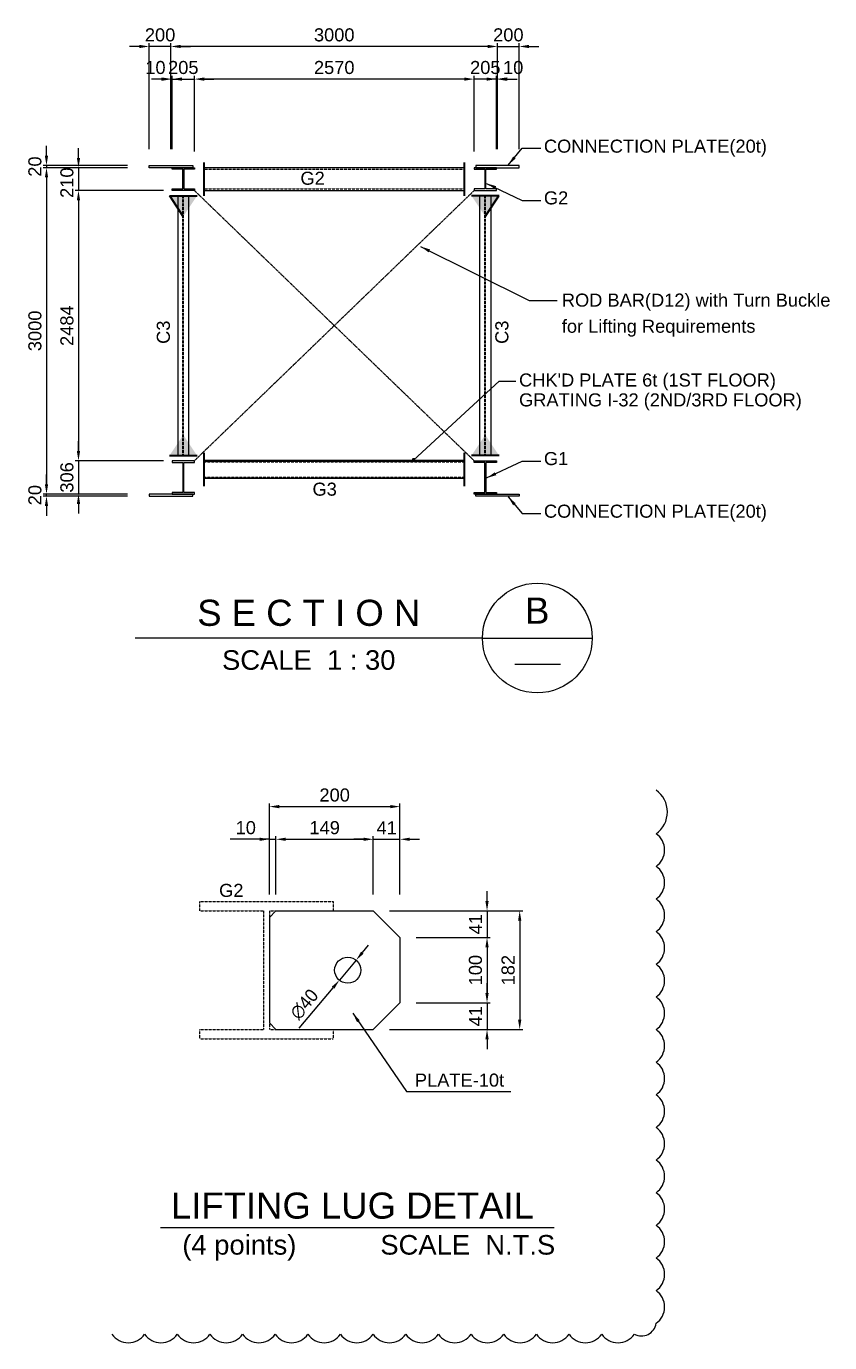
# Model space of a CAD drawing. Header units: millimetres. Extents: x 415966 to 487306, y -108951 to -17325.
# Drawn here: x 433984 to 441365, y -63461 to -51362 of the extents above; entities that cross this region are included whole.
import ezdxf
from ezdxf.enums import TextEntityAlignment as Align

# ---------------------------------------------------------------- set-up
doc = ezdxf.new("R2010")
doc.units = ezdxf.units.MM
doc.header["$LTSCALE"] = 2
doc.linetypes.add('CENTER2', pattern=[28.575, 19.05, -3.175, 3.175, -3.175])
doc.linetypes.add('HIDDEN', pattern=[0.375, 0.25, -0.125])
doc.layers.get('Defpoints').update_dxf_attribs({"color": 250})
for name, color, linetype in [('#20_GR', 3, 'Continuous'), ('C_BEAM-02', 1, 'Continuous'), ('C_DIM', 7, 'Continuous'), ('C_GIRDER', 2, 'Continuous'), ('C_REV', 4, 'Continuous'), ('C_TEXT_01', 2, 'Continuous'), ('finish', 1, 'Continuous'), ('TITLE', 7, 'Continuous')]:
    doc.layers.add(name, color=color, linetype=linetype)
doc.layers.add('C_STEEL', color=2, linetype='Continuous', lineweight=30)
doc.styles.add('Arial', font='arial.ttf')
doc.dimstyles.new('일반도면_0020', dxfattribs={"dimtxt": 80, "dimasz": 60, "dimexe": 20, "dimexo": 100, "dimgap": 30, "dimtad": 1, "dimdec": 0, "dimzin": 0, "dimdsep": 46, "dimtxsty": 'Arial', "dimcen": -100, "dimclrd": 7, "dimclre": 7, "dimclrt": 2, "dimadec": 8, "dimazin": 0, "dimtfac": 1, "dimtdec": 0, "dimtix": 1, "dimtmove": 2, "dimatfit": 3, "dimfxl": 1, "dimtolj": 1, "dimtzin": 0, "dimarcsym": 0})
doc.dimstyles.new('일반도면_0030', dxfattribs={"dimtxt": 120, "dimasz": 90, "dimexe": 30, "dimexo": 150, "dimgap": 45, "dimtad": 1, "dimdec": 0, "dimzin": 0, "dimdsep": 46, "dimtxsty": 'Arial', "dimcen": -150, "dimclrd": 7, "dimclre": 7, "dimclrt": 2, "dimadec": 8, "dimazin": 0, "dimtfac": 1, "dimtdec": 0, "dimtix": 1, "dimtmove": 2, "dimatfit": 3, "dimfxl": 1, "dimtolj": 1, "dimtzin": 0, "dimarcsym": 0})

# ---------------------------------------------------------------- blocks, each defined once
blk = doc.blocks.new('*D156')
at = {"layer": 'C_DIM', "color": 7, "lineweight": -2, "transparency": 16777216}
for p, q in [((434913, -52661), (434139, -52661)), ((434169, -52751), (434169, -55571)), ((434913, -55661), (434139, -55661))]:
    blk.add_line(p, q, dxfattribs=at)
at = {"layer": 'C_DIM', "color": 7, "transparency": 16777216}
for points in [[(434154, -52751), (434184, -52751), (434169, -52661)], [(434154, -55571), (434184, -55571), (434169, -55661)]]:
    blk.add_solid(points, dxfattribs=at)
at = {"layer": 'Defpoints', "color": 0, "transparency": 16777216}
for p in [(435063, -52661), (434169, -55661), (435063, -55661)]:
    blk.add_point(p, dxfattribs=at)
at = {"layer": 'C_DIM', "color": 2, "transparency": 16777216, "insert": (434063, -54161), "char_height": 120, "attachment_point": 5, "rotation": 90, "style": 'Arial'}
blk.add_mtext('\\A1;3000', dxfattribs=at)
blk = doc.blocks.new('*D157')
at = {"layer": 'C_DIM', "color": 7, "lineweight": -2, "transparency": 16777216}
for p, q in [((434169, -52551), (434169, -52461)), ((434913, -52641), (434139, -52641)), ((434913, -52661), (434139, -52661)), ((434169, -52641), (434169, -52661)), ((434169, -52751), (434169, -52841))]:
    blk.add_line(p, q, dxfattribs=at)
at = {"layer": 'C_DIM', "color": 7, "transparency": 16777216}
for points in [[(434154, -52551), (434184, -52551), (434169, -52641)], [(434154, -52751), (434184, -52751), (434169, -52661)]]:
    blk.add_solid(points, dxfattribs=at)
at = {"layer": 'Defpoints', "color": 0, "transparency": 16777216}
for p in [(434169, -52661), (435063, -52641), (435063, -52661)]:
    blk.add_point(p, dxfattribs=at)
at = {"layer": 'C_DIM', "color": 2, "transparency": 16777216, "insert": (434063, -52651), "char_height": 120, "attachment_point": 5, "rotation": 90, "style": 'Arial'}
blk.add_mtext('\\A1;20', dxfattribs=at)
blk = doc.blocks.new('*D158')
at = {"layer": 'C_DIM', "color": 7, "lineweight": -2, "transparency": 16777216}
for p, q in [((434169, -55571), (434169, -55481)), ((434913, -55661), (434139, -55661)), ((434913, -55681), (434139, -55681)), ((434169, -55681), (434169, -55661)), ((434169, -55771), (434169, -55861))]:
    blk.add_line(p, q, dxfattribs=at)
at = {"layer": 'C_DIM', "color": 7, "transparency": 16777216}
for points in [[(434154, -55571), (434184, -55571), (434169, -55661)], [(434154, -55771), (434184, -55771), (434169, -55681)]]:
    blk.add_solid(points, dxfattribs=at)
at = {"layer": 'Defpoints', "color": 0, "transparency": 16777216}
for p in [(434169, -55661), (435063, -55661), (435063, -55681)]:
    blk.add_point(p, dxfattribs=at)
at = {"layer": 'C_DIM', "color": 2, "transparency": 16777216, "insert": (434063, -55671), "char_height": 120, "attachment_point": 5, "rotation": 90, "style": 'Arial'}
blk.add_mtext('\\A1;20', dxfattribs=at)
blk = doc.blocks.new('*D159')
at = {"layer": 'C_DIM', "color": 7, "lineweight": -2, "transparency": 16777216}
for p, q in [((434463, -52571), (434463, -52481)), ((434913, -52661), (434433, -52661)), ((434463, -52661), (434463, -52871)), ((435244, -52871), (434433, -52871)), ((434463, -52961), (434463, -53051))]:
    blk.add_line(p, q, dxfattribs=at)
at = {"layer": 'C_DIM', "color": 7, "transparency": 16777216}
for points in [[(434448, -52571), (434478, -52571), (434463, -52661)], [(434448, -52961), (434478, -52961), (434463, -52871)]]:
    blk.add_solid(points, dxfattribs=at)
at = {"layer": 'Defpoints', "color": 0, "transparency": 16777216}
for p in [(435063, -52661), (434463, -52871), (435394, -52871)]:
    blk.add_point(p, dxfattribs=at)
at = {"layer": 'C_DIM', "color": 2, "transparency": 16777216, "insert": (434357, -52799), "char_height": 120, "attachment_point": 5, "rotation": 90, "style": 'Arial'}
blk.add_mtext('\\A1;210', dxfattribs=at)
blk = doc.blocks.new('*D160')
at = {"layer": 'C_DIM', "color": 7, "lineweight": -2, "transparency": 16777216}
for p, q in [((435244, -52871), (434433, -52871)), ((434463, -52961), (434463, -55265)), ((435244, -55355), (434433, -55355))]:
    blk.add_line(p, q, dxfattribs=at)
at = {"layer": 'C_DIM', "color": 7, "transparency": 16777216}
for points in [[(434448, -52961), (434478, -52961), (434463, -52871)], [(434448, -55265), (434478, -55265), (434463, -55355)]]:
    blk.add_solid(points, dxfattribs=at)
at = {"layer": 'Defpoints', "color": 0, "transparency": 16777216}
for p in [(435394, -52871), (434463, -55355), (435394, -55355)]:
    blk.add_point(p, dxfattribs=at)
at = {"layer": 'C_DIM', "color": 2, "transparency": 16777216, "insert": (434357, -54113), "char_height": 120, "attachment_point": 5, "rotation": 90, "style": 'Arial'}
blk.add_mtext('\\A1;2484', dxfattribs=at)
blk = doc.blocks.new('*D161')
at = {"layer": 'C_DIM', "color": 7, "lineweight": -2, "transparency": 16777216}
for p, q in [((434463, -55265), (434463, -55175)), ((435244, -55355), (434433, -55355)), ((434463, -55355), (434463, -55661)), ((434913, -55661), (434433, -55661)), ((434463, -55751), (434463, -55841))]:
    blk.add_line(p, q, dxfattribs=at)
at = {"layer": 'C_DIM', "color": 7, "transparency": 16777216}
for points in [[(434448, -55265), (434478, -55265), (434463, -55355)], [(434448, -55751), (434478, -55751), (434463, -55661)]]:
    blk.add_solid(points, dxfattribs=at)
at = {"layer": 'Defpoints', "color": 0, "transparency": 16777216}
for p in [(435394, -55355), (434463, -55661), (435063, -55661)]:
    blk.add_point(p, dxfattribs=at)
at = {"layer": 'C_DIM', "color": 2, "transparency": 16777216, "insert": (434357, -55508), "char_height": 120, "attachment_point": 5, "rotation": 90, "style": 'Arial'}
blk.add_mtext('\\A1;306', dxfattribs=at)
blk = doc.blocks.new('*D162')
at = {"layer": 'C_DIM', "color": 7, "lineweight": -2, "transparency": 16777216}
for p, q in [((435313, -52491), (435313, -51517)), ((438313, -52491), (438313, -51517)), ((438223, -51547), (435403, -51547))]:
    blk.add_line(p, q, dxfattribs=at)
at = {"layer": 'C_DIM', "color": 7, "transparency": 16777216}
for points in [[(435403, -51532), (435403, -51562), (435313, -51547)], [(438223, -51532), (438223, -51562), (438313, -51547)]]:
    blk.add_solid(points, dxfattribs=at)
at = {"layer": 'Defpoints', "color": 0, "transparency": 16777216}
for p in [(435313, -51547), (435313, -52641), (438313, -52641)]:
    blk.add_point(p, dxfattribs=at)
at = {"layer": 'C_DIM', "color": 2, "transparency": 16777216, "insert": (436813, -51441), "char_height": 120, "attachment_point": 5, "style": 'Arial'}
blk.add_mtext('\\A1;3000', dxfattribs=at)
blk = doc.blocks.new('*D163')
at = {"layer": 'C_DIM', "color": 7, "lineweight": -2, "transparency": 16777216}
for p, q in [((435113, -52491), (435113, -51517)), ((435313, -52491), (435313, -51517)), ((435023, -51547), (434933, -51547)), ((435313, -51547), (435113, -51547)), ((435403, -51547), (435493, -51547))]:
    blk.add_line(p, q, dxfattribs=at)
at = {"layer": 'C_DIM', "color": 7, "transparency": 16777216}
for points in [[(435023, -51532), (435023, -51562), (435113, -51547)], [(435403, -51532), (435403, -51562), (435313, -51547)]]:
    blk.add_solid(points, dxfattribs=at)
at = {"layer": 'Defpoints', "color": 0, "transparency": 16777216}
for p in [(435113, -51547), (435113, -52641), (435313, -52641)]:
    blk.add_point(p, dxfattribs=at)
at = {"layer": 'C_DIM', "color": 2, "transparency": 16777216, "insert": (435213, -51441), "char_height": 120, "attachment_point": 5, "style": 'Arial'}
blk.add_mtext('\\A1;200', dxfattribs=at)
blk = doc.blocks.new('*D164')
at = {"layer": 'C_DIM', "color": 7, "lineweight": -2, "transparency": 16777216}
for p, q in [((438313, -52491), (438313, -51517)), ((438513, -52491), (438513, -51517)), ((438223, -51547), (438133, -51547)), ((438313, -51547), (438513, -51547)), ((438603, -51547), (438693, -51547))]:
    blk.add_line(p, q, dxfattribs=at)
at = {"layer": 'C_DIM', "color": 7, "transparency": 16777216}
for points in [[(438223, -51532), (438223, -51562), (438313, -51547)], [(438603, -51532), (438603, -51562), (438513, -51547)]]:
    blk.add_solid(points, dxfattribs=at)
at = {"layer": 'Defpoints', "color": 0, "transparency": 16777216}
for p in [(438513, -51547), (438313, -52641), (438513, -52641)]:
    blk.add_point(p, dxfattribs=at)
at = {"layer": 'C_DIM', "color": 2, "transparency": 16777216, "insert": (438413, -51441), "char_height": 120, "attachment_point": 5, "style": 'Arial'}
blk.add_mtext('\\A1;200', dxfattribs=at)
blk = doc.blocks.new('*D165')
at = {"layer": 'C_DIM', "color": 7, "lineweight": -2, "transparency": 16777216}
for p, q in [((435223, -51847), (435133, -51847)), ((435313, -52491), (435313, -51817)), ((435313, -51847), (435323, -51847)), ((435323, -52491), (435323, -51817)), ((435413, -51847), (435503, -51847))]:
    blk.add_line(p, q, dxfattribs=at)
at = {"layer": 'C_DIM', "color": 7, "transparency": 16777216}
for points in [[(435223, -51832), (435223, -51862), (435313, -51847)], [(435413, -51832), (435413, -51862), (435323, -51847)]]:
    blk.add_solid(points, dxfattribs=at)
at = {"layer": 'Defpoints', "color": 0, "transparency": 16777216}
for p in [(435323, -51847), (435313, -52641), (435323, -52641)]:
    blk.add_point(p, dxfattribs=at)
at = {"layer": 'C_DIM', "color": 2, "transparency": 16777216, "insert": (435170, -51741), "char_height": 120, "attachment_point": 5, "style": 'Arial'}
blk.add_mtext('\\A1;10', dxfattribs=at)
blk = doc.blocks.new('*D166')
at = {"layer": 'C_DIM', "color": 7, "lineweight": -2, "transparency": 16777216}
for p, q in [((435233, -51847), (435143, -51847)), ((435323, -52491), (435323, -51817)), ((435323, -51847), (435528, -51847)), ((435528, -52511), (435528, -51817)), ((435618, -51847), (435708, -51847))]:
    blk.add_line(p, q, dxfattribs=at)
at = {"layer": 'C_DIM', "color": 7, "transparency": 16777216}
for points in [[(435233, -51832), (435233, -51862), (435323, -51847)], [(435618, -51832), (435618, -51862), (435528, -51847)]]:
    blk.add_solid(points, dxfattribs=at)
at = {"layer": 'Defpoints', "color": 0, "transparency": 16777216}
for p in [(435528, -51847), (435323, -52641), (435528, -52661)]:
    blk.add_point(p, dxfattribs=at)
at = {"layer": 'C_DIM', "color": 2, "transparency": 16777216, "insert": (435426, -51741), "char_height": 120, "attachment_point": 5, "style": 'Arial'}
blk.add_mtext('\\A1;205', dxfattribs=at)
blk = doc.blocks.new('*D167')
at = {"layer": 'C_DIM', "color": 7, "lineweight": -2, "transparency": 16777216}
for p, q in [((438213, -51847), (438123, -51847)), ((438303, -52491), (438303, -51817)), ((438313, -51847), (438303, -51847)), ((438313, -52491), (438313, -51817)), ((438403, -51847), (438493, -51847))]:
    blk.add_line(p, q, dxfattribs=at)
at = {"layer": 'C_DIM', "color": 7, "transparency": 16777216}
for points in [[(438213, -51832), (438213, -51862), (438303, -51847)], [(438403, -51832), (438403, -51862), (438313, -51847)]]:
    blk.add_solid(points, dxfattribs=at)
at = {"layer": 'Defpoints', "color": 0, "transparency": 16777216}
for p in [(438303, -51847), (438303, -52641), (438313, -52641)]:
    blk.add_point(p, dxfattribs=at)
at = {"layer": 'C_DIM', "color": 2, "transparency": 16777216, "insert": (438457, -51741), "char_height": 120, "attachment_point": 5, "style": 'Arial'}
blk.add_mtext('\\A1;10', dxfattribs=at)
blk = doc.blocks.new('*D168')
at = {"layer": 'C_DIM', "color": 7, "lineweight": -2, "transparency": 16777216}
for p, q in [((438008, -51847), (437918, -51847)), ((438098, -52511), (438098, -51817)), ((438303, -51847), (438098, -51847)), ((438303, -52491), (438303, -51817)), ((438393, -51847), (438483, -51847))]:
    blk.add_line(p, q, dxfattribs=at)
at = {"layer": 'C_DIM', "color": 7, "transparency": 16777216}
for points in [[(438008, -51832), (438008, -51862), (438098, -51847)], [(438393, -51832), (438393, -51862), (438303, -51847)]]:
    blk.add_solid(points, dxfattribs=at)
at = {"layer": 'Defpoints', "color": 0, "transparency": 16777216}
for p in [(438098, -51847), (438098, -52661), (438303, -52641)]:
    blk.add_point(p, dxfattribs=at)
at = {"layer": 'C_DIM', "color": 2, "transparency": 16777216, "insert": (438201, -51741), "char_height": 120, "attachment_point": 5, "style": 'Arial'}
blk.add_mtext('\\A1;205', dxfattribs=at)
blk = doc.blocks.new('*D169')
at = {"layer": 'C_DIM', "color": 7, "lineweight": -2, "transparency": 16777216}
for p, q in [((435528, -52511), (435528, -51817)), ((438008, -51847), (435618, -51847)), ((438098, -52511), (438098, -51817))]:
    blk.add_line(p, q, dxfattribs=at)
at = {"layer": 'C_DIM', "color": 7, "transparency": 16777216}
for points in [[(435618, -51832), (435618, -51862), (435528, -51847)], [(438008, -51832), (438008, -51862), (438098, -51847)]]:
    blk.add_solid(points, dxfattribs=at)
at = {"layer": 'Defpoints', "color": 0, "transparency": 16777216}
for p in [(435528, -51847), (435528, -52661), (438098, -52661)]:
    blk.add_point(p, dxfattribs=at)
at = {"layer": 'C_DIM', "color": 2, "transparency": 16777216, "insert": (436813, -51741), "char_height": 120, "attachment_point": 5, "style": 'Arial'}
blk.add_mtext('\\A1;2570', dxfattribs=at)
blk = doc.blocks.new('A$C00836406')
at = {"layer": 'C_GIRDER'}
for p, q in [((-130, 90.8), (-140, 80.8)), ((-140, 80.8), (-140, -80.8)), ((-130, 90.8), (19.2, 90.8)), ((19.2, 90.8), (60, 50)), ((60, 50), (60, -50)), ((19.2, -90.8), (60, -50)), ((-130, -90.8), (-140, -80.8)), ((-130, -90.8), (19.2, -90.8))]:
    blk.add_line(p, q, dxfattribs=at)
blk.add_circle((-20, 0), 20, dxfattribs=at)
blk = doc.blocks.new('*D184')
at = {"layer": 'C_DIM', "color": 7, "lineweight": -2, "transparency": 16777216}
for p, q in [((436127, -58834), (436037, -58834)), ((436217, -59342), (436217, -58804)), ((436217, -58834), (436277, -58834)), ((436277, -59342), (436277, -58804)), ((436367, -58834), (436457, -58834))]:
    blk.add_line(p, q, dxfattribs=at)
at = {"layer": 'C_DIM', "color": 7, "transparency": 16777216}
for points in [[(436127, -58819), (436127, -58849), (436217, -58834)], [(436367, -58819), (436367, -58849), (436277, -58834)]]:
    blk.add_solid(points, dxfattribs=at)
at = {"layer": 'Defpoints', "color": 0, "transparency": 16777216}
for p in [(436277, -58834), (436217, -59492), (436277, -59492)]:
    blk.add_point(p, dxfattribs=at)
at = {"layer": 'C_DIM', "color": 2, "transparency": 16777216, "insert": (436000, -58728), "char_height": 120, "attachment_point": 5, "style": 'Arial'}
blk.add_mtext('\\A1;10', dxfattribs=at)
blk = doc.blocks.new('*D185')
at = {"layer": 'C_DIM', "color": 7, "lineweight": -2, "transparency": 16777216}
for p, q in [((436277, -59342), (436277, -58804)), ((436367, -58834), (437082, -58834)), ((437172, -59342), (437172, -58804))]:
    blk.add_line(p, q, dxfattribs=at)
at = {"layer": 'C_DIM', "color": 7, "transparency": 16777216}
for points in [[(436367, -58819), (436367, -58849), (436277, -58834)], [(437082, -58819), (437082, -58849), (437172, -58834)]]:
    blk.add_solid(points, dxfattribs=at)
at = {"layer": 'Defpoints', "color": 0, "transparency": 16777216}
for p in [(437172, -58834), (436277, -59492), (437172, -59492)]:
    blk.add_point(p, dxfattribs=at)
at = {"layer": 'C_DIM', "color": 2, "transparency": 16777216, "insert": (436725, -58728), "char_height": 120, "attachment_point": 5, "style": 'Arial'}
blk.add_mtext('\\A1;149', dxfattribs=at)
blk = doc.blocks.new('*D186')
at = {"layer": 'C_DIM', "color": 7, "lineweight": -2, "transparency": 16777216}
for p, q in [((437082, -58834), (436992, -58834)), ((437172, -59342), (437172, -58804)), ((437172, -58834), (437417, -58834)), ((437417, -59342), (437417, -58804)), ((437507, -58834), (437597, -58834))]:
    blk.add_line(p, q, dxfattribs=at)
at = {"layer": 'C_DIM', "color": 7, "transparency": 16777216}
for points in [[(437082, -58819), (437082, -58849), (437172, -58834)], [(437507, -58819), (437507, -58849), (437417, -58834)]]:
    blk.add_solid(points, dxfattribs=at)
at = {"layer": 'Defpoints', "color": 0, "transparency": 16777216}
for p in [(437417, -58834), (437172, -59492), (437417, -59492)]:
    blk.add_point(p, dxfattribs=at)
at = {"layer": 'C_DIM', "color": 2, "transparency": 16777216, "insert": (437295, -58729), "char_height": 120, "attachment_point": 5, "style": 'Arial'}
blk.add_mtext('\\A1;41', dxfattribs=at)
blk = doc.blocks.new('*D187')
at = {"layer": 'C_DIM', "color": 7, "lineweight": -2, "transparency": 16777216}
for p, q in [((436217, -59342), (436217, -58504)), ((436307, -58534), (437327, -58534)), ((437417, -59342), (437417, -58504))]:
    blk.add_line(p, q, dxfattribs=at)
at = {"layer": 'C_DIM', "color": 7, "transparency": 16777216}
for points in [[(436307, -58519), (436307, -58549), (436217, -58534)], [(437327, -58519), (437327, -58549), (437417, -58534)]]:
    blk.add_solid(points, dxfattribs=at)
at = {"layer": 'Defpoints', "color": 0, "transparency": 16777216}
for p in [(437417, -58534), (436217, -59492), (437417, -59492)]:
    blk.add_point(p, dxfattribs=at)
at = {"layer": 'C_DIM', "color": 2, "transparency": 16777216, "insert": (436817, -58428), "char_height": 120, "attachment_point": 5, "style": 'Arial'}
blk.add_mtext('\\A1;200', dxfattribs=at)
blk = doc.blocks.new('*D180')
at = {"layer": 'C_DIM', "color": 7, "lineweight": -2, "transparency": 16777216}
for p, q in [((438217, -59402), (438217, -59312)), ((437322, -59492), (438247, -59492)), ((438217, -59492), (438217, -59737)), ((437567, -59737), (438247, -59737)), ((438217, -59827), (438217, -59917))]:
    blk.add_line(p, q, dxfattribs=at)
at = {"layer": 'C_DIM', "color": 7, "transparency": 16777216}
for points in [[(438202, -59402), (438232, -59402), (438217, -59492)], [(438202, -59827), (438232, -59827), (438217, -59737)]]:
    blk.add_solid(points, dxfattribs=at)
at = {"layer": 'Defpoints', "color": 0, "transparency": 16777216}
for p in [(437172, -59492), (437417, -59737), (438217, -59737)]:
    blk.add_point(p, dxfattribs=at)
at = {"layer": 'C_DIM', "color": 2, "transparency": 16777216, "insert": (438112, -59615), "char_height": 120, "attachment_point": 5, "rotation": 90, "style": 'Arial'}
blk.add_mtext('\\A1;41', dxfattribs=at)
blk = doc.blocks.new('*D181')
at = {"layer": 'C_DIM', "color": 7, "lineweight": -2, "transparency": 16777216}
for p, q in [((437567, -59737), (438247, -59737)), ((438217, -59827), (438217, -60247)), ((437567, -60337), (438247, -60337))]:
    blk.add_line(p, q, dxfattribs=at)
at = {"layer": 'C_DIM', "color": 7, "transparency": 16777216}
for points in [[(438202, -59827), (438232, -59827), (438217, -59737)], [(438202, -60247), (438232, -60247), (438217, -60337)]]:
    blk.add_solid(points, dxfattribs=at)
at = {"layer": 'Defpoints', "color": 0, "transparency": 16777216}
for p in [(437417, -59737), (437417, -60337), (438217, -60337)]:
    blk.add_point(p, dxfattribs=at)
at = {"layer": 'C_DIM', "color": 2, "transparency": 16777216, "insert": (438111, -60037), "char_height": 120, "attachment_point": 5, "rotation": 90, "style": 'Arial'}
blk.add_mtext('\\A1;100', dxfattribs=at)
blk = doc.blocks.new('*D182')
at = {"layer": 'C_DIM', "color": 7, "lineweight": -2, "transparency": 16777216}
for p, q in [((438217, -60247), (438217, -60157)), ((437567, -60337), (438247, -60337)), ((438217, -60337), (438217, -60582)), ((437322, -60582), (438247, -60582)), ((438217, -60672), (438217, -60762))]:
    blk.add_line(p, q, dxfattribs=at)
at = {"layer": 'C_DIM', "color": 7, "transparency": 16777216}
for points in [[(438202, -60247), (438232, -60247), (438217, -60337)], [(438202, -60672), (438232, -60672), (438217, -60582)]]:
    blk.add_solid(points, dxfattribs=at)
at = {"layer": 'Defpoints', "color": 0, "transparency": 16777216}
for p in [(437417, -60337), (437172, -60582), (438217, -60582)]:
    blk.add_point(p, dxfattribs=at)
at = {"layer": 'C_DIM', "color": 2, "transparency": 16777216, "insert": (438112, -60460), "char_height": 120, "attachment_point": 5, "rotation": 90, "style": 'Arial'}
blk.add_mtext('\\A1;41', dxfattribs=at)
blk = doc.blocks.new('*D183')
at = {"layer": 'C_DIM', "color": 7, "lineweight": -2, "transparency": 16777216}
for p, q in [((437622, -59492), (438547, -59492)), ((438517, -59582), (438517, -60492)), ((437622, -60582), (438547, -60582))]:
    blk.add_line(p, q, dxfattribs=at)
at = {"layer": 'C_DIM', "color": 7, "transparency": 16777216}
for points in [[(438502, -59582), (438532, -59582), (438517, -59492)], [(438502, -60492), (438532, -60492), (438517, -60582)]]:
    blk.add_solid(points, dxfattribs=at)
at = {"layer": 'Defpoints', "color": 0, "transparency": 16777216}
for p in [(437472, -59492), (437472, -60582), (438517, -60582)]:
    blk.add_point(p, dxfattribs=at)
at = {"layer": 'C_DIM', "color": 2, "transparency": 16777216, "insert": (438411, -60037), "char_height": 120, "attachment_point": 5, "rotation": 90, "style": 'Arial'}
blk.add_mtext('\\A1;182', dxfattribs=at)
blk = doc.blocks.new('*D188')
at = {"layer": 'C_DIM', "color": 7, "lineweight": -2, "transparency": 16777216}
for p, q in [((437072, -59876), (437129, -59807)), ((437014, -59945), (436860, -60129)), ((436492, -60569), (436802, -60198))]:
    blk.add_line(p, q, dxfattribs=at)
at = {"layer": 'C_DIM', "color": 7, "transparency": 16777216}
for points in [[(437060, -59867), (437083, -59886), (437014, -59945)], [(436791, -60189), (436814, -60208), (436860, -60129)]]:
    blk.add_solid(points, dxfattribs=at)
at = {"layer": 'Defpoints', "color": 0, "transparency": 16777216}
for p in [(437014, -59945), (436860, -60129)]:
    blk.add_point(p, dxfattribs=at)
at = {"layer": 'C_DIM', "color": 2, "transparency": 16777216, "insert": (436538, -60351), "char_height": 120, "attachment_point": 5, "rotation": 50.082, "style": 'Arial'}
blk.add_mtext('\\A1;{\\fPMingLiU|b0|i0|c136|p0;∅40}', dxfattribs=at)

msp = doc.modelspace()

# ---------------------------------------------------------------- linework, layer by layer
at = {"layer": '#20_GR', "color": 1}
for p, q in [((437542.3, -55348.4), (438329.3, -54623.9)), ((438329.3, -54623.9), (438481.8, -54623.9))]:
    msp.add_line(p, q, dxfattribs=at)
at = {"color": 4, "const_width": 15}
msp.add_lwpolyline([(437534.8, -55343.4, 1), (437549.8, -55343.4, 1)], format="xyb", close=True, dxfattribs=at)
at = {"layer": 'C_BEAM-02'}
for p, q in [((435618.5, -55349.3), (438008.5, -55349.3)), ((435618.5, -55355.3), (438008.5, -55355.3))]:
    msp.add_line(p, q, dxfattribs=at)
at = {"layer": 'C_GIRDER', "linetype": 'HIDDEN'}
for p, q in [((435616.5, -52675.9), (438010.5, -52675.9)), ((435616.5, -52856.7), (438010.5, -52856.7)), ((435422.7, -55305.3), (435422.7, -52921.3)), ((435429.3, -55305.3), (435429.3, -52921.3)), ((438197.7, -55305.3), (438197.7, -52921.3)), ((438204.3, -55305.3), (438204.3, -52921.3)), ((435618.5, -55365.6), (438008.5, -55365.6)), ((435618.5, -55505), (438008.5, -55505))]:
    msp.add_line(p, q, dxfattribs=at)
at = {"layer": 'C_GIRDER', "linetype": 'CENTER2', "ltscale": 0.2}
for p, q in [((435527.5, -55355.3), (438098.5, -52871.3)), ((438099.5, -55355.3), (435528.5, -52871.3))]:
    msp.add_line(p, q, dxfattribs=at)
at = {"layer": 'C_GIRDER', "color": 1, "linetype": 'HIDDEN'}
for p, q in [((435574.5, -59407.3), (436804.5, -59407.3)), ((435574.5, -59407.3), (435574.5, -59492.5)), ((435574.5, -59492.5), (436162.1, -59492.5)), ((436162.1, -59492.5), (436162.1, -60582.1)), ((436216.9, -59492.5), (436804.5, -59492.5)), ((436216.9, -59492.5), (436216.9, -60582.1)), ((436804.5, -59407.3), (436804.5, -59492.5)), ((435574.5, -60582.1), (436162.1, -60582.1)), ((435574.5, -60582.1), (435574.5, -60667.3)), ((436216.9, -60582.1), (436804.5, -60582.1)), ((436804.5, -60582.1), (436804.5, -60667.3)), ((435574.5, -60667.3), (436804.5, -60667.3))]:
    msp.add_line(p, q, dxfattribs=at)
at = {"layer": 'C_GIRDER'}
msp.add_line((436216.9, -59552.5), (436216.9, -60522.1), dxfattribs=at)
for points in [[(435113.5, -52641.3), (435513.5, -52641.3), (435513.5, -52661.3), (435113.5, -52661.3)], [(438010.5, -52661.3), (435616.5, -52661.3), (435616.5, -52871.3), (438010.5, -52871.3)], [(438513.5, -52641.3), (438113.5, -52641.3), (438113.5, -52661.3), (438513.5, -52661.3)], [(435477, -55305.3), (435477, -52921.3), (435375, -52921.3), (435375, -55305.3)], [(438150, -55305.3), (438150, -52921.3), (438252, -52921.3), (438252, -55305.3)], [(438008.5, -55355.3), (435618.5, -55355.3), (435618.5, -55515.3), (438008.5, -55515.3)], [(435113.5, -55681.3), (435513.5, -55681.3), (435513.5, -55661.3), (435113.5, -55661.3)], [(438513.5, -55681.3), (438113.5, -55681.3), (438113.5, -55661.3), (438513.5, -55661.3)]]:
    msp.add_lwpolyline(points, close=True, dxfattribs=at)
at = {"layer": 'C_GIRDER', "color": 1}
for points in [[(435323.5, -52661.3), (435528.5, -52661.3), (435528.5, -52675.9), (435430.2, -52675.9), (435430.2, -52856.7), (435528.5, -52856.7), (435528.5, -52871.3), (435323.5, -52871.3), (435323.5, -52856.7), (435421.7, -52856.7), (435421.7, -52675.9), (435323.5, -52675.9)], [(438303.5, -52661.3), (438098.5, -52661.3), (438098.5, -52675.9), (438196.7, -52675.9), (438196.7, -52856.7), (438098.5, -52856.7), (438098.5, -52871.3), (438303.5, -52871.3), (438303.5, -52856.7), (438205.2, -52856.7), (438205.2, -52675.9), (438303.5, -52675.9)], [(435527.5, -55355.3), (435323.5, -55355.3), (435323.5, -55369.9), (435421.2, -55369.9), (435421.2, -55646.7), (435323.5, -55646.7), (435323.5, -55661.3), (435527.5, -55661.3), (435527.5, -55646.7), (435429.7, -55646.7), (435429.7, -55369.9), (435527.5, -55369.9)], [(438099.5, -55355.3), (438303.5, -55355.3), (438303.5, -55369.9), (438205.7, -55369.9), (438205.7, -55646.7), (438303.5, -55646.7), (438303.5, -55661.3), (438099.5, -55661.3), (438099.5, -55646.7), (438197.2, -55646.7), (438197.2, -55369.9), (438099.5, -55369.9)]]:
    msp.add_lwpolyline(points, close=True, dxfattribs=at)
at = {"layer": 'C_REV'}
msp.add_lwpolyline([(434770.5, -63382.9, 0.5205671), (435070.5, -63382.9, 0.5205671), (435370.5, -63382.9, 0.5205671), (435670.5, -63382.9, 0.5205671), (435970.5, -63382.9, 0.5205671), (436270.5, -63382.9, 0.5205671), (436570.5, -63382.9, 0.5205671), (436870.5, -63382.9, 0.5205671), (437170.5, -63382.9, 0.5205671), (437470.5, -63382.9, 0.5205671), (437770.5, -63382.9, 0.5205671), (438070.5, -63382.9, 0.5205671), (438370.5, -63382.9, 0.5205671), (438670.5, -63382.9, 0.5205671), (438970.5, -63382.9, 0.5205671), (439270.5, -63382.9, 0.5205671), (439570.5, -63382.9, 0.5205671), (439770.5, -63282.9, 0.5205671), (439770.5, -62982.9, 0.5205671), (439770.5, -62682.9, 0.5205671), (439770.5, -62382.9, 0.5205671), (439770.5, -62082.9, 0.5205671), (439770.5, -61782.9, 0.5205671), (439770.5, -61482.9, 0.5205671), (439770.5, -61182.9, 0.5205671), (439770.5, -60882.9, 0.5205671), (439770.5, -60582.9, 0.5205671), (439770.5, -60282.9, 0.5205671), (439770.5, -59982.9, 0.5205671), (439770.5, -59682.9, 0.5205671), (439770.5, -59382.9, 0.5205671), (439770.5, -59082.9, 0.5205671), (439770.5, -58782.9, 0.5205671), (439770.5, -58382.9, 0.5205671)], format="xyb", dxfattribs=at)
at = {"layer": 'C_STEEL', "color": 6, "lineweight": 40}
for p, q in [((435616.5, -52920.3), (435616.5, -52612.3)), ((438010.5, -52920.3), (438010.5, -52612.3)), ((435299.5, -52921.3), (435552.5, -52921.3)), ((435426, -53108.8), (435301, -52921.3)), ((438327.5, -52921.3), (438074.5, -52921.3)), ((438201, -53108.8), (438326, -52921.3)), ((435618.5, -55589.3), (435618.5, -55281.3)), ((438008.5, -55589.3), (438008.5, -55281.3)), ((435299.5, -55305.3), (435552.5, -55305.3)), ((438327.5, -55305.3), (438074.5, -55305.3))]:
    msp.add_line(p, q, dxfattribs=at)
for points in [[(435551, -52921.3), (435301, -52921.3), (435426, -53108.8)], [(438076, -52921.3), (438326, -52921.3), (438201, -53108.8)], [(435551, -55305.3), (435301, -55305.3), (435426, -55117.8)], [(438076, -55305.3), (438326, -55305.3), (438201, -55117.8)]]:
    msp.add_solid(points, dxfattribs=at)
at = {"layer": 'finish'}
for p, q in [((435618.5, -55355.3), (435618.5, -55349.3)), ((438008.5, -55355.3), (438008.5, -55349.3)), ((438008.5, -55355.3), (438008.5, -55349.3))]:
    msp.add_line(p, q, dxfattribs=at)
at = {"layer": 'finish', "color": 7}
msp.add_line((436216.9, -58834), (435857, -58834), dxfattribs=at)
at = {"layer": 'TITLE', "color": 1, "linetype": 'Continuous'}
for p, q in [((438174.7, -56984.4), (434982.7, -56984.4)), ((435215.2, -62401.1), (438833.7, -62401.1))]:
    msp.add_line(p, q, dxfattribs=at)
msp.add_lwpolyline([(438174.7, -56984.4), (439182.7, -56984.4)], dxfattribs=at)
at = {"layer": 'TITLE', "color": 2, "linetype": 'Continuous'}
msp.add_lwpolyline([(438472.2, -57223.9), (438891.1, -57223.9)], dxfattribs=at)
at = {"layer": 'TITLE', "color": 1, "linetype": 'Continuous'}
msp.add_circle((438678.7, -56984.4), 504, dxfattribs=at)

# ---------------------------------------------------------------- block references
at = {"layer": 'C_GIRDER', "xscale": 6, "yscale": 6, "zscale": 6}
msp.add_blockref('A$C00836406', (437056.9, -60037.3), dxfattribs=at)

# ---------------------------------------------------------------- texts
at = {"layer": 'C_TEXT_01', "style": 'Arial'}
for s, p in [('CONNECTION PLATE(20t)', (438739.7, -52523.2)), ('G2', (438739.7, -52998.7)), ('ROD BAR(D12) with Turn Buckle', (438904.3, -53938.3)), ('for Lifting Requirements', (438904.3, -54178.3)), ("CHK'D PLATE 6t (1ST FLOOR)", (438511.2, -54672.6)), ('GRATING I-32 (2ND/3RD FLOOR)', (438511.2, -54855.5)), ('G1', (438739.7, -55394.9)), ('CONNECTION PLATE(20t)', (438739.7, -55878.4)), ('G2', (435755.2, -59363.8)), ('PLATE-10t', (437554.3, -61107.7))]:
    msp.add_text(s, height=120, dxfattribs=at).set_placement(p)
for s, p in [('G2', (436502.4, -52818.2)), ('G3', (436613.3, -55676))]:
    msp.add_text(s, height=120, rotation=360, dxfattribs=at).set_placement(p)
for p in [(435242.8, -54173.5), (438353.1, -54173.5)]:
    msp.add_text('C3', height=120, rotation=90, dxfattribs=at).set_placement(p, align=Align.MIDDLE_CENTER)
at = {"layer": 'TITLE', "color": 2, "ltscale": 10, "style": 'Arial'}
msp.add_text('B', height=240, dxfattribs=at).set_placement((438678.6, -56732.4), align=Align.MIDDLE)
at = {"layer": 'TITLE', "color": 3, "ltscale": 10, "style": 'Arial'}
for s, p in [('S E C T I O N', (436578.7, -56872.4)), ('LIFTING LUG DETAIL', (436980.2, -62321.1))]:
    msp.add_text(s, height=240, dxfattribs=at).set_placement(p, align=Align.CENTER)
at = {"layer": 'TITLE', "color": 2, "linetype": 'Continuous', "style": 'Arial'}
for s, p in [('SCALE  1 : 30', (436578.8, -57096.4)), ('(4 points)', (435941, -62471.7)), ('SCALE  N.T.S', (438040, -62471.7))]:
    msp.add_text(s, height=180, dxfattribs=at).set_placement(p, align=Align.TOP_CENTER)

# ---------------------------------------------------------------- dimensions: what is measured, and where the dimension line sits
at = {"layer": 'C_DIM'}
for base, p1, p2, picture, middle in [((435113.5, -51546.9), (435313.5, -52641.3), (435113.5, -52641.3), '*D163', (435213.5, -51440.6)), ((435528.5, -51846.9), (435323.5, -52641.3), (435528.5, -52661.3), '*D166', (435426, -51740.6)), ((435528.5, -51846.9), (438098.5, -52661.3), (435528.5, -52661.3), '*D169', (436813.5, -51740.6))]:
    dim = msp.add_linear_dim(base=base, p1=p1, p2=p2, dimstyle='일반도면_0030', dxfattribs=at)
    dim.commit()
    dim.dimension.update_dxf_attribs({"geometry": picture, "text_midpoint": middle})
for p1, p2, distance, picture, middle in [((438313.5, -52641.3), (435313.5, -52641.3), -1094.4, '*D162', (436813.5, -51440.6)), ((435063.5, -52641.3), (435063.5, -52661.3), -894.6, '*D157', (434062.6, -52651.3)), ((435063.5, -52661.3), (435063.5, -55661.3), -894.6, '*D156', (434062.6, -54161.3)), ((435063.5, -55681.3), (435063.5, -55661.3), 894.6, '*D158', (434062.6, -55671.3))]:
    dim = msp.add_aligned_dim(p1=p1, p2=p2, distance=distance, dimstyle='일반도면_0030', dxfattribs=at)
    dim.commit()
    dim.dimension.update_dxf_attribs({"geometry": picture, "text_midpoint": middle})
for base, p1, p2, angle, picture, middle in [((438513.5, -51546.9), (438313.5, -52641.3), (438513.5, -52641.3), 180, '*D164', (438413.5, -51440.6)), ((438098.5, -51846.9), (438303.5, -52641.3), (438098.5, -52661.3), 180, '*D168', (438201, -51740.6)), ((434463.5, -55355.3), (435394, -52871.3), (435394, -55355.3), 90, '*D160', (434357.2, -54113.3)), ((434463.5, -55661.3), (435394, -55355.3), (435063.5, -55661.3), 90, '*D161', (434357.1, -55508.3))]:
    dim = msp.add_linear_dim(base=base, p1=p1, p2=p2, angle=angle, dimstyle='일반도면_0030', dxfattribs=at)
    dim.commit()
    dim.dimension.update_dxf_attribs({"geometry": picture, "text_midpoint": middle})
dim = msp.add_linear_dim(base=(435323.5, -51846.9), p1=(435313.5, -52641.3), p2=(435323.5, -52641.3), dimstyle='일반도면_0030', dxfattribs=at)
dim.commit()
dim.dimension.update_dxf_attribs({"geometry": '*D165', "text_midpoint": (435169.6, -51740.6), "dimtype": 160})
for base, p1, p2, angle, picture, middle in [((438303.5, -51846.9), (438313.5, -52641.3), (438303.5, -52641.3), 180, '*D167', (438457.3, -51740.6)), ((434463.5, -52871.3), (435063.5, -52661.3), (435394, -52871.3), 90, '*D159', (434357.2, -52798.8))]:
    dim = msp.add_linear_dim(base=base, p1=p1, p2=p2, angle=angle, dimstyle='일반도면_0030', dxfattribs=at)
    dim.commit()
    dim.dimension.update_dxf_attribs({"geometry": picture, "text_midpoint": middle, "dimtype": 160})
at = {"layer": 'C_DIM', "color": 7}
for base, p1, p2, picture, middle in [((437416.9, -58534), (436216.9, -59492.5), (437416.9, -59492.5), '*D187', (436816.9, -58427.7)), ((437172.1, -58834), (436276.9, -59492.5), (437172.1, -59492.5), '*D185', (436724.5, -58727.7))]:
    dim = msp.add_linear_dim(base=base, p1=p1, p2=p2, dimstyle='일반도면_0030', override={"dimlfac": 0.166667}, dxfattribs=at)
    dim.commit()
    dim.dimension.update_dxf_attribs({"geometry": picture, "text_midpoint": middle})
dim = msp.add_linear_dim(base=(436276.9, -58834), p1=(436216.9, -59492.5), p2=(436276.9, -59492.5), dimstyle='일반도면_0030', override={"dimlfac": 0.166667}, dxfattribs=at)
dim.commit()
dim.dimension.update_dxf_attribs({"geometry": '*D184', "text_midpoint": (435999.9, -58727.7), "dimtype": 160})
at = {"layer": 'C_DIM'}
dim = msp.add_linear_dim(base=(437416.9, -58834), p1=(437172.1, -59492.5), p2=(437416.9, -59492.5), dimstyle='일반도면_0030', override={"dimlfac": 0.166667}, dxfattribs=at)
dim.commit()
dim.dimension.update_dxf_attribs({"geometry": '*D186', "text_midpoint": (437294.5, -58728.8)})
for base, p1, p2, picture, middle in [((438217, -59737.3), (437172.1, -59492.5), (437416.9, -59737.3), '*D180', (438111.8, -59614.9)), ((438517, -60582.1), (437472.1, -59492.5), (437472.1, -60582.1), '*D183', (438410.7, -60037.3)), ((438217, -60337.3), (437416.9, -59737.3), (437416.9, -60337.3), '*D181', (438110.7, -60037.3)), ((438217, -60582.1), (437416.9, -60337.3), (437172.1, -60582.1), '*D182', (438111.8, -60459.7))]:
    dim = msp.add_linear_dim(base=base, p1=p1, p2=p2, angle=90, dimstyle='일반도면_0030', override={"dimlfac": 0.166667}, dxfattribs=at)
    dim.commit()
    dim.dimension.update_dxf_attribs({"geometry": picture, "text_midpoint": middle})
dim = msp.add_diameter_dim_2p(p1=(437013.9, -59945.2), p2=(436859.9, -60129.3), text='{\\fPMingLiU|b0|i0|c136|p0;<>}', dimstyle='일반도면_0030', override={"dimlfac": 0.166667}, dxfattribs=at)
dim.commit()
dim.dimension.update_dxf_attribs({"geometry": '*D188', "text_midpoint": (436537.9, -60350.6)})

# ---------------------------------------------------------------- leaders
for points in [[(438410.5, -52637.1), (438540.4, -52481.6), (438710.6, -52481.6)], [(438213.5, -52805.8), (438540.4, -52961.3), (438710.6, -52961.3)], [(437606.2, -53385.7), (438605.4, -53882.2), (438860.6, -53882.2)], [(438213.5, -55513.1), (438540.4, -55357.6), (438710.6, -55357.6)], [(438410.5, -55685.4), (438540.4, -55841), (438710.6, -55841)], [(436984, -60433), (437477.6, -61151.9), (438435.4, -61151.9)]]:
    msp.add_leader(points, dimstyle='일반도면_0020', override={"dimasz": 90}, dxfattribs=at)

doc.saveas('drawing.dxf')
